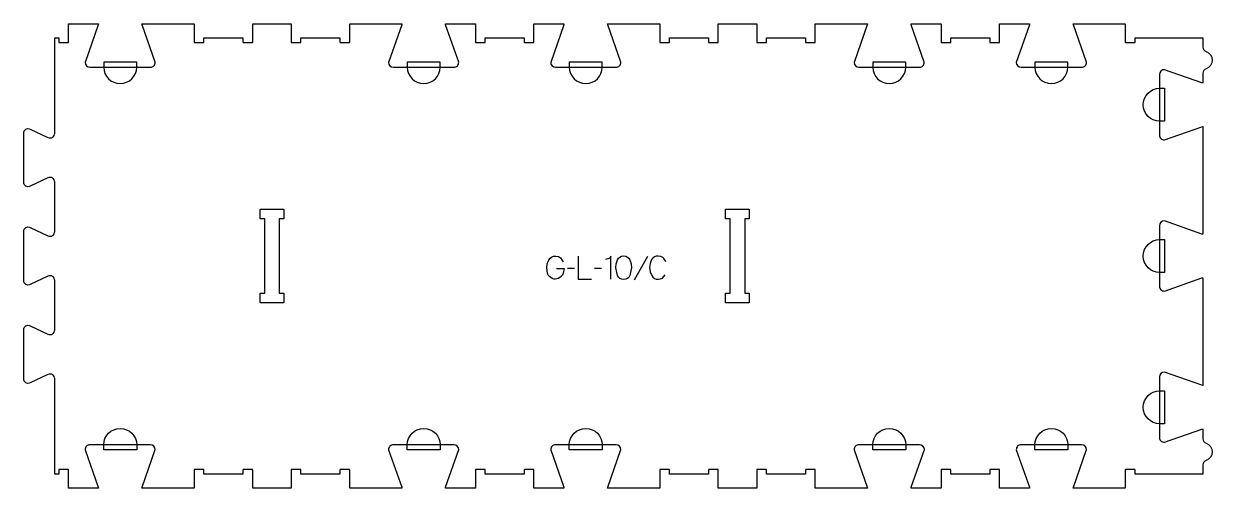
# Model space of a CAD drawing. Header units: millimetres. Extents: x -762 to 769, y -299 to 299.
import ezdxf

# ---------------------------------------------------------------- set-up
doc = ezdxf.new("R2010")
doc.units = ezdxf.units.MM
for name, color, linetype, true_color in [('1_ANYTOOL_1MMDEEP_LABELS_S', 2, 'Continuous', 0xffff00), ('3_ANYTOOL_CUTTHROUGH_INSID', 4, 'Continuous', 0x00ffff), ('4_ANYTOOL_CUTTHROUGH_OUTSI', 5, 'Continuous', 0x0000ff), ('5_ANYTOOL_HALF_MILL_9MM_IN', 3, 'Continuous', 0x00ff00)]:
    doc.layers.add(name, color=color, linetype=linetype, true_color=true_color)

msp = doc.modelspace()

# ---------------------------------------------------------------- linework, layer by layer
at = {"layer": '1_ANYTOOL_1MMDEEP_LABELS_S'}
for p, q in [((41.6, -0.5), (24.4, -31.2)), ((-52.6, -16.1), (-61.4, -16.2)), ((-17.7, -16.1), (-26.5, -16.2))]:
    msp.add_line(p, q, dxfattribs=at)
for points in [[(-5.6, -30), (-5.6, 0), (-5.9, -1.1), (-6.4, -2), (-7.2, -2.8), (-8.2, -3.4), (-12.6, -4.3)], [(-75.5, -16.2), (-65.7, -16.2), (-66.8, -22.2), (-67.9, -24.5), (-69.5, -26.5), (-73.1, -29.1), (-77.1, -30), (-79.2, -29.8), (-81.1, -29.2), (-84.7, -26.5), (-86.2, -24.5), (-87.3, -22), (-88.1, -15.5), (-87.5, -10.2), (-85.5, -5.1), (-83.9, -2.8), (-81.9, -1.3), (-79.4, -0.3), (-76.4, 0), (-73.2, -0.6), (-70.6, -2.3), (-66.9, -7.4)], [(-47.5, 0), (-47.5, -30), (-30.4, -30)]]:
    msp.add_lwpolyline(points, dxfattribs=at)
msp.add_lwpolyline([(10.9, 0.3), (13.6, -0.1), (15.9, -1.3), (17.6, -3), (19, -5.1), (20.6, -10.2), (21.1, -15.4), (18.9, -25.3), (17.6, -27.5), (15.9, -29), (13.6, -29.9), (10.9, -30.3), (8.2, -29.9), (6, -29), (4.2, -27.4), (2.9, -25.2), (0.8, -15.3), (1.3, -10.2), (2.9, -5.1), (4.2, -3), (6, -1.3), (8.2, -0.1)], close=True, dxfattribs=at)
msp.add_lwpolyline([(65.2, -7.5, 0.131103), (61.5, -2.1), (58.7, -0.5), (55.4, 0), (52.8, -0.3), (50.5, -1.2), (48.6, -2.7), (47, -4.7), (44.9, -9.6), (44.2, -15), (44.9, -20.4), (47.1, -25.3), (48.7, -27.4), (50.7, -28.8), (53, -29.7), (55.7, -30), (58.6, -29.6), (61, -28.4), (64.6, -24.2)], format="xyb", dxfattribs=at)
at = {"layer": '3_ANYTOOL_CUTTHROUGH_INSID'}
for points in [[(-457.6, 60.3), (-427.1, 60.3), (-427.1, 47.8), (-433.1, 47.8), (-433.1, -47.7), (-427.1, -47.7), (-427.1, -60.2), (-457.6, -60.2), (-457.6, -47.7), (-451.6, -47.7), (-451.6, 47.8), (-457.6, 47.8)], [(142.4, 60.3), (172.9, 60.3), (172.9, 47.8), (166.9, 47.8), (166.9, -47.7), (172.9, -47.7), (172.9, -60.2), (142.4, -60.2), (142.4, -47.7), (148.4, -47.7), (148.4, 47.8), (142.4, 47.8)]]:
    msp.add_lwpolyline(points, close=True, dxfattribs=at)
at = {"layer": '4_ANYTOOL_CUTTHROUGH_OUTSI'}
msp.add_lwpolyline([(-274.9, 299.2), (-275.1, 297.9), (-292, 249.5), (-291.6, 247.2), (-290.2, 245.1), (-288.1, 243.7), (-285.8, 243.2), (-207.8, 243.2, 0.419618), (-201.6, 249.6), (-218.5, 297.9), (-218.7, 299.2), (-180.1, 299.2), (-180.1, 275.5, 0.414214), (-179.8, 275.2), (-167.8, 275.2, 0.414214), (-167.6, 275.5), (-167.6, 281.2), (-117.1, 281.2), (-117.1, 275.5, 0.414214), (-116.8, 275.2), (-104.8, 275.2, 0.414214), (-104.6, 275.5), (-104.6, 299.2), (-66, 299.2), (-66.2, 297.9), (-83.1, 249.5), (-82.7, 247.2), (-81.3, 245.1), (-79.2, 243.7), (-76.9, 243.2), (1.1, 243.2, 0.419618), (7.4, 249.6), (-9.5, 297.9), (-9.8, 299.2), (57.4, 299.2), (57.4, 275.5, 0.414214), (57.7, 275.2), (69.7, 275.2, 0.414214), (69.9, 275.5), (69.9, 281.2), (120.4, 281.2), (120.4, 275.5, 0.414214), (120.7, 275.2), (132.7, 275.2, 0.414214), (132.9, 275.5), (132.9, 299.2), (182.4, 299.2), (182.4, 275.5, 0.414214), (182.7, 275.2), (194.7, 275.2, 0.414214), (194.9, 275.5), (194.9, 281.2), (245.4, 281.2), (245.4, 275.5, 0.414214), (245.7, 275.2), (257.7, 275.2, 0.414214), (257.9, 275.5), (257.9, 299.2), (325.1, 299.2), (324.9, 297.9), (308, 249.5), (308.4, 247.2), (309.8, 245.1), (311.9, 243.7), (314.2, 243.2), (392.2, 243.2, 0.419618), (398.4, 249.6), (381.5, 297.9), (381.3, 299.2), (419.9, 299.2), (419.9, 275.5, 0.414214), (420.2, 275.2), (432.2, 275.2, 0.414214), (432.4, 275.5), (432.4, 281.2), (482.9, 281.2), (482.9, 275.5, 0.414214), (483.2, 275.2), (495.2, 275.2, 0.414214), (495.4, 275.5), (495.4, 299.2), (534, 299.2), (533.8, 297.9), (516.9, 249.5), (517.3, 247.2), (518.7, 245.1), (520.8, 243.7), (523.1, 243.2), (601.1, 243.2, 0.419618), (607.4, 249.6), (590.5, 297.9), (590.2, 299.2), (657.4, 299.2), (657.4, 275.5, 0.414214), (657.7, 275.2), (669.7, 275.2, 0.414214), (669.9, 275.5), (669.9, 281.2), (757.4, 281.2), (757.4, 269.3, 0.317837), (761.6, 263.5, -0.707107), (761.6, 241.3, 0.317837), (757.4, 235.4), (757.4, 223), (756, 223.2), (707.7, 240.1), (705.4, 239.7), (703.2, 238.3), (701.9, 236.2), (701.4, 233.9), (701.4, 155.9, 0.419618), (707.7, 149.7), (756, 166.6), (757.4, 166.8), (757.4, 28.1), (756, 28.3), (707.7, 45.2), (705.4, 44.8), (703.2, 43.4), (701.9, 41.3), (701.4, 39), (701.4, -39, 0.419618), (707.7, -45.2), (756, -28.3), (757.4, -28.1), (757.4, -166.8), (756, -166.6), (707.7, -149.7), (705.4, -150.1), (703.2, -151.5), (701.9, -153.6), (701.4, -155.9), (701.4, -233.9, 0.419618), (707.7, -240.1), (756, -223.2), (757.4, -223), (757.4, -235.4, 0.317837), (761.6, -241.3, -0.707107), (761.6, -263.5, 0.317837), (757.4, -269.3), (757.4, -281.3), (669.9, -281.3), (669.9, -275.5, 0.414214), (669.7, -275.3), (657.7, -275.3, 0.414214), (657.4, -275.5), (657.4, -299.3), (590.2, -299.3), (590.5, -297.9), (607.4, -249.5), (606.9, -247.2), (605.5, -245.1), (603.4, -243.7), (601.1, -243.3), (523.1, -243.3, 0.419618), (516.9, -249.6), (533.8, -297.9), (534, -299.3), (495.4, -299.3), (495.4, -275.5, 0.414214), (495.2, -275.3), (483.2, -275.3, 0.414214), (482.9, -275.5), (482.9, -281.3), (432.4, -281.3), (432.4, -275.5, 0.414214), (432.2, -275.3), (420.2, -275.3, 0.414214), (419.9, -275.5), (419.9, -299.3), (381.3, -299.3), (381.5, -297.9), (398.5, -249.5), (398, -247.2), (396.6, -245.1), (394.5, -243.7), (392.2, -243.3), (314.2, -243.3, 0.419618), (308, -249.6), (324.9, -297.9), (325.1, -299.3), (257.9, -299.3), (257.9, -275.5, 0.414214), (257.7, -275.3), (245.7, -275.3, 0.414214), (245.4, -275.5), (245.4, -281.3), (194.9, -281.3), (194.9, -275.5, 0.414214), (194.7, -275.3), (182.7, -275.3, 0.414214), (182.4, -275.5), (182.4, -299.3), (132.9, -299.3), (132.9, -275.5, 0.414214), (132.7, -275.3), (120.7, -275.3, 0.414214), (120.4, -275.5), (120.4, -281.3), (69.9, -281.3), (69.9, -275.5, 0.414214), (69.7, -275.3), (57.7, -275.3, 0.414214), (57.4, -275.5), (57.4, -299.3), (-9.8, -299.3), (-9.5, -297.9), (7.4, -249.5), (6.9, -247.2), (5.5, -245.1), (3.4, -243.7), (1.1, -243.3), (-76.9, -243.3, 0.419618), (-83.1, -249.6), (-66.2, -297.9), (-66, -299.3), (-104.6, -299.3), (-104.6, -275.5, 0.414214), (-104.8, -275.3), (-116.8, -275.3, 0.414214), (-117.1, -275.5), (-117.1, -281.3), (-167.6, -281.3), (-167.6, -275.5, 0.414214), (-167.8, -275.3), (-179.8, -275.3, 0.414214), (-180.1, -275.5), (-180.1, -299.3), (-218.7, -299.3), (-218.5, -297.9), (-201.5, -249.5), (-202, -247.2), (-203.4, -245.1), (-205.5, -243.7), (-207.8, -243.3), (-285.8, -243.3, 0.419618), (-292, -249.6), (-275.1, -297.9), (-274.9, -299.3), (-342.1, -299.3), (-342.1, -275.5, 0.414214), (-342.3, -275.3), (-354.3, -275.3, 0.414214), (-354.6, -275.5), (-354.6, -281.3), (-405.1, -281.3), (-405.1, -275.5, 0.414214), (-405.3, -275.3), (-417.3, -275.3, 0.414214), (-417.6, -275.5), (-417.6, -299.3), (-467.1, -299.3), (-467.1, -275.5, 0.414214), (-467.3, -275.3), (-479.3, -275.3, 0.414214), (-479.6, -275.5), (-479.6, -281.3), (-530.1, -281.3), (-530.1, -275.5, 0.414214), (-530.3, -275.3), (-542.3, -275.3, 0.414214), (-542.6, -275.5), (-542.6, -299.3), (-609.8, -299.3), (-609.5, -297.9), (-592.6, -249.5), (-593.1, -247.2), (-594.5, -245.1), (-596.6, -243.7), (-598.9, -243.3), (-676.9, -243.3, 0.419618), (-683.1, -249.6), (-666.2, -297.9), (-666, -299.3), (-704.6, -299.3), (-704.6, -275.5, 0.414214), (-704.8, -275.3), (-716.8, -275.3, 0.414214), (-717.1, -275.5), (-717.1, -281.3), (-722.1, -281.3), (-722.1, -158.4, 0.551268), (-731, -152.7), (-753.9, -163.6, -0.551268), (-762.1, -158.4), (-762.1, -95, -0.551268), (-753.9, -89.8), (-731, -100.7, 0.551268), (-722.1, -95), (-722.1, -31.7, 0.551268), (-731, -26), (-753.9, -36.9, -0.551268), (-762.1, -31.7), (-762.1, 31.7, -0.551268), (-753.9, 36.9), (-731, 26, 0.551268), (-722.1, 31.7), (-722.1, 95, 0.551268), (-731, 100.7), (-753.9, 89.8, -0.551268), (-762.1, 95), (-762.1, 158.4, -0.551268), (-753.9, 163.6), (-731, 152.7, 0.551268), (-722.1, 158.4), (-722.1, 281.2), (-717.1, 281.2), (-717.1, 275.5, 0.414214), (-716.8, 275.2), (-704.8, 275.2, 0.414214), (-704.6, 275.5), (-704.6, 299.2), (-666, 299.2), (-666.2, 297.9), (-683.1, 249.5), (-682.7, 247.2), (-681.3, 245.1), (-679.2, 243.7), (-676.9, 243.2), (-598.9, 243.2, 0.419618), (-592.6, 249.6), (-609.5, 297.9), (-609.8, 299.2), (-542.6, 299.2), (-542.6, 275.5, 0.414214), (-542.3, 275.2), (-530.3, 275.2, 0.414214), (-530.1, 275.5), (-530.1, 281.2), (-479.6, 281.2), (-479.6, 275.5, 0.414214), (-479.3, 275.2), (-467.3, 275.2, 0.414214), (-467.1, 275.5), (-467.1, 299.2), (-417.6, 299.2), (-417.6, 275.5, 0.414214), (-417.3, 275.2), (-405.3, 275.2, 0.414214), (-405.1, 275.5), (-405.1, 281.2), (-354.6, 281.2), (-354.6, 275.5, 0.414214), (-354.3, 275.2), (-342.3, 275.2, 0.414214), (-342.1, 275.5), (-342.1, 299.2)], format="xyb", close=True, dxfattribs=at)
at = {"layer": '5_ANYTOOL_HALF_MILL_9MM_IN'}
for points in [[(-659.1, 243.5, 1), (-616.6, 243.5), (-616.6, 249.7), (-659.1, 249.7)], [(-268, 243.5, 1), (-225.5, 243.5), (-225.5, 249.7), (-268, 249.7)], [(-59.1, 243.5, 1), (-16.6, 243.5), (-16.6, 249.7), (-59.1, 249.7)], [(332, 243.5, 1), (374.5, 243.5), (374.5, 249.7), (332, 249.7)], [(540.9, 243.5, 1), (583.4, 243.5), (583.4, 249.7), (540.9, 249.7)], [(701.7, 173.6, -1), (701.7, 216.1), (707.9, 216.1), (707.9, 173.6)], [(701.7, -21.3, -1), (701.7, 21.2), (707.9, 21.2), (707.9, -21.3)], [(701.7, -216.2, -1), (701.7, -173.7), (707.9, -173.7), (707.9, -216.2)], [(-659.1, -243.5, -1), (-616.6, -243.5), (-616.6, -249.8), (-659.1, -249.8)], [(-268, -243.5, -1), (-225.5, -243.5), (-225.5, -249.8), (-268, -249.8)], [(-59.1, -243.5, -1), (-16.6, -243.5), (-16.6, -249.8), (-59.1, -249.8)], [(332, -243.5, -1), (374.5, -243.5), (374.5, -249.8), (332, -249.8)], [(540.9, -243.5, -1), (583.4, -243.5), (583.4, -249.8), (540.9, -249.8)]]:
    msp.add_lwpolyline(points, format="xyb", close=True, dxfattribs=at)

doc.saveas('drawing.dxf')
